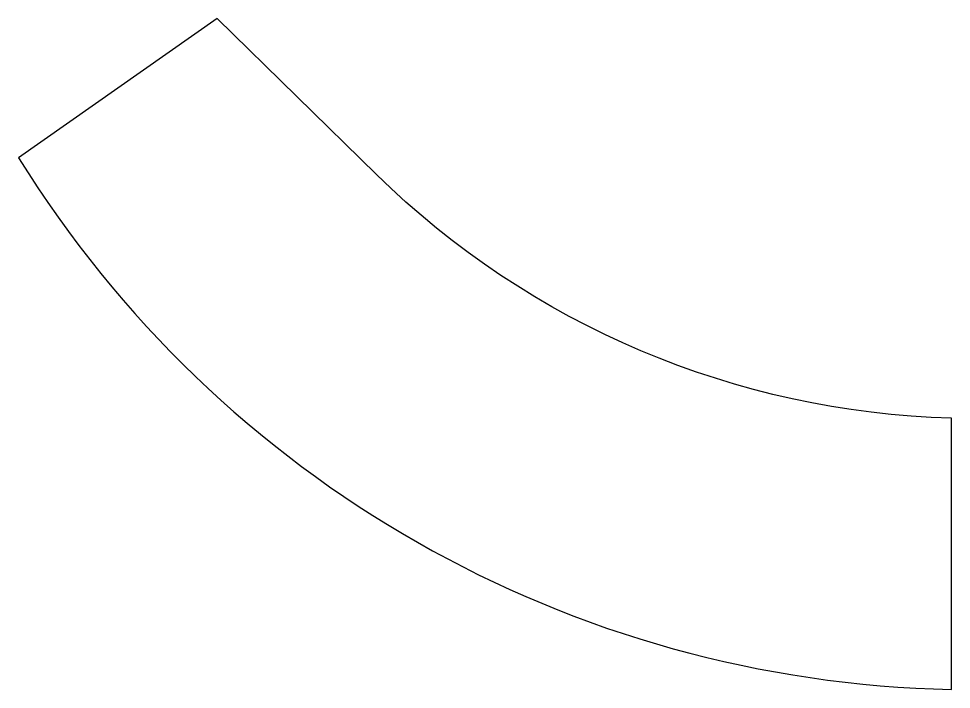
# Model space of a CAD drawing. Header units: millimetres. Extents: x -5 to 81, y 5 to 66.8.
import ezdxf

# ---------------------------------------------------------------- set-up
doc = ezdxf.new("R2010")
doc.units = ezdxf.units.MM
doc.layers.get('0').update_dxf_attribs({"linetype": 'CONTINUOUS'})

msp = doc.modelspace()

# ---------------------------------------------------------------- linework, layer by layer
msp.add_lwpolyline([(-5, 54, 0.25444), (81, 5), (81, 30, -0.189217), (27.995, 52.455), (13.319, 66.827)], format="xyb", close=True)

doc.saveas('drawing.dxf')
